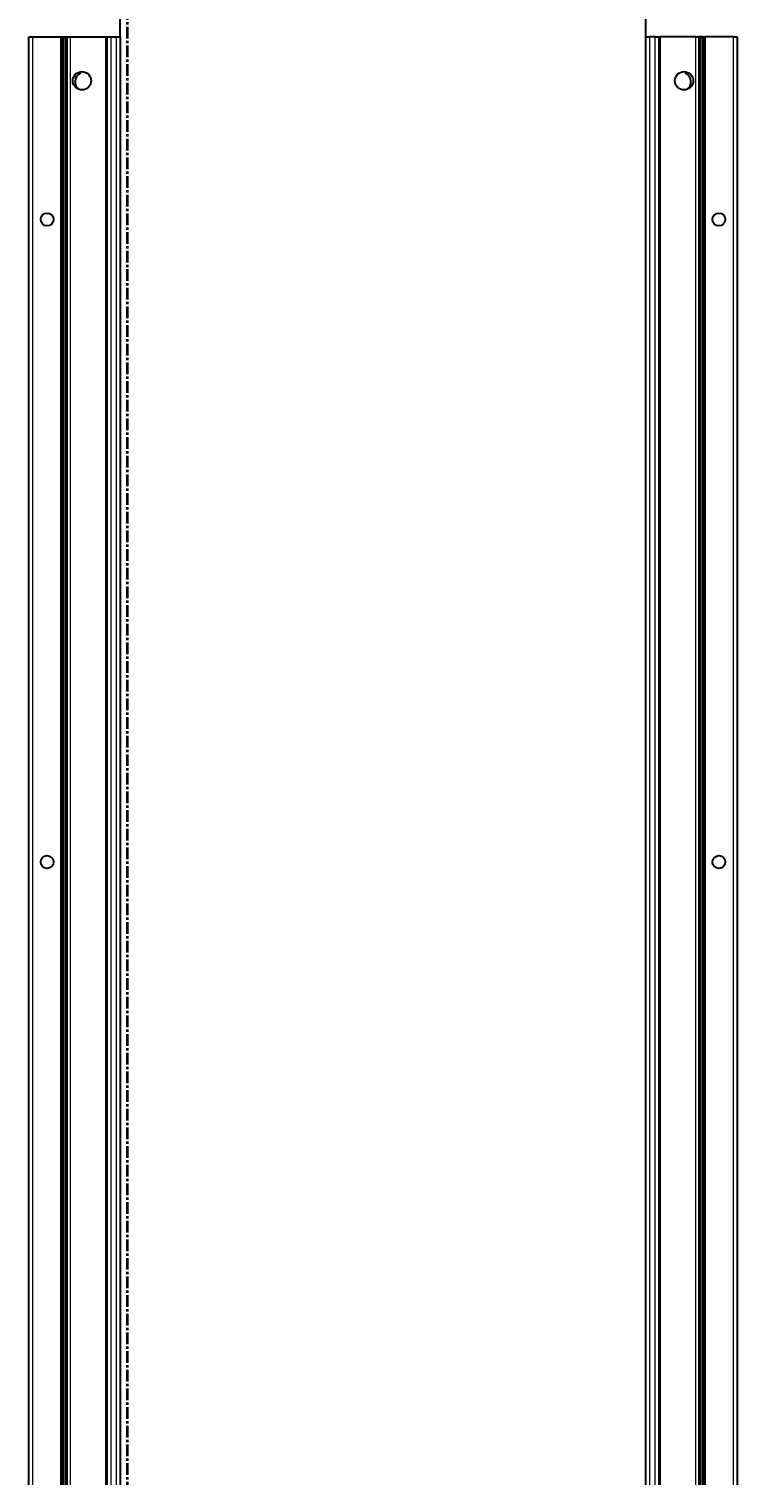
# Model space of a CAD drawing. Header units: millimetres. Extents: x -199 to 2453, y -1647 to 1507.
# Drawn here: x 986 to 1372, y -336 to 451 of the extents above; entities that cross this region are included whole.
import ezdxf

# ---------------------------------------------------------------- set-up
doc = ezdxf.new("R2010")
doc.units = ezdxf.units.MM
doc.linetypes.add('CENTER', pattern=[10.16, 6.35, -1.27, 1.27, -1.27])
doc.layers.add('FORMAT', color=7, linetype='Continuous')
doc.styles.add('SLDTEXTSTYLE0', font='TXT', dxfattribs={"width": 0.75})
doc.dimstyles.new('SLDDIMSTYLE0', dxfattribs={"dimtxt": 20, "dimasz": 10, "dimexe": 0, "dimexo": 0.0625, "dimgap": 5, "dimtad": 2, "dimdec": 1, "dimrnd": 1e-09, "dimzin": 12, "dimdsep": 46, "dimtxsty": 'SLDTEXTSTYLE0', "dimsah": 1, "dimcen": 0.09, "dimadec": 0, "dimazin": 3, "dimtfac": 1, "dimtofl": 0, "dimtmove": 0, "dimatfit": 3, "dimfxl": 0, "dimfrac": 2, "dimtolj": 1, "dimtzin": 12, "dimarcsym": 0})

# ---------------------------------------------------------------- blocks, each defined once
blk = doc.blocks.new('_D_4')
at = {"layer": 'FORMAT'}
for p, q in [((1036.02, 447.22), (1036.02, 646)), ((1322.02, 447.22), (1322.02, 646)), ((1036.02, 645), (1322.02, 645))]:
    blk.add_line(p, q, dxfattribs=at)
for points in [[(1036.02, 645), (1046.02, 643.46), (1046.02, 646.54)], [(1322.02, 645), (1312.02, 646.54), (1312.02, 643.46)]]:
    blk.add_solid(points, dxfattribs=at)
at = {"layer": 'FORMAT', "insert": (1156.85, 670.78), "char_height": 20, "attachment_point": 1, "style": 'SLDTEXTSTYLE0'}
blk.add_mtext('286', dxfattribs=at)

msp = doc.modelspace()

# ---------------------------------------------------------------- linework, layer by layer
at = {"color": 7, "linetype": 'CENTER', "lineweight": 35}
msp.add_line((1039.75, 1499.09), (1039.75, -1103.67), dxfattribs=at)
at = {"color": 7, "linetype": 'Continuous', "lineweight": 25}
for p, q in [((986.32, -851.79), (986.32, 447.21)), ((986.32, 447.21), (988.32, 447.21)), ((988.32, 447.21), (1003.67, 447.21)), ((1003.67, 447.21), (1004.32, 447.21)), ((1004.32, 423.46), (1004.32, 447.21)), ((1004.32, 447.21), (1004.9, 447.21)), ((1004.9, 447.21), (1006.11, 447.21)), ((1006.11, 447.21), (1006.11, -851.79)), ((1006.11, 447.21), (1006.14, 447.21)), ((1006.14, 447.21), (1006.14, -851.79)), ((1006.14, 447.21), (1007.35, 447.21)), ((1007.35, 447.21), (1008.76, 447.21)), ((1008.76, 447.21), (1028.17, 447.21)), ((1028.17, 447.21), (1028.82, 447.21)), ((1028.82, -851.79), (1028.82, 447.21)), ((1028.82, 447.21), (1030.82, 447.21)), ((1030.82, 447.21), (1034.02, 447.21)), ((1034.02, 447.21), (1036.02, 447.21)), ((1036.02, 447.21), (1036.02, -851.79)), ((1322.02, -851.79), (1322.02, 447.21)), ((1322.02, 447.21), (1324.02, 447.21)), ((1327.22, 447.21), (1324.02, 447.21)), ((1327.22, 447.21), (1329.22, 447.21)), ((1329.22, 447.21), (1329.22, -851.79)), ((1329.22, 447.21), (1329.87, 447.21)), ((1349.27, 447.21), (1329.87, 447.21)), ((1349.27, 447.21), (1350.68, 447.21)), ((1351.89, 447.21), (1350.68, 447.21)), ((1351.89, -851.79), (1351.89, 447.21)), ((1351.92, 447.21), (1351.89, 447.21)), ((1351.92, -851.79), (1351.92, 447.21)), ((1353.13, 447.21), (1351.92, 447.21)), ((1353.13, 447.21), (1353.72, 447.21)), ((1353.72, 447.21), (1353.72, 423.46)), ((1353.72, 447.21), (1354.37, 447.21)), ((1369.72, 447.21), (1354.37, 447.21)), ((1369.72, 447.21), (1371.72, 447.21)), ((1371.72, 447.21), (1371.72, -851.79)), ((1014.37, 427.73), (1014.37, 428.14)), ((1343.67, 428.14), (1343.67, 427.73)), ((1004.38, 423.35), (1004.32, 423.46)), ((1004.32, 423.46), (1004.32, 421.96)), ((1004.32, 421.96), (1004.38, 422.06)), ((1004.32, 373.46), (1004.32, 421.96)), ((1004.38, 422.06), (1004.38, 423.35)), ((1353.72, 423.46), (1353.66, 423.35)), ((1353.66, 423.35), (1353.66, 422.06)), ((1353.66, 422.06), (1353.72, 421.96)), ((1353.72, 421.96), (1353.72, 423.46)), ((1353.72, 421.96), (1353.72, 373.46)), ((1004.38, 373.35), (1004.32, 373.46)), ((1004.32, 373.46), (1004.32, 371.96)), ((1004.32, 371.96), (1004.38, 372.06)), ((1004.32, 323.46), (1004.32, 371.96)), ((1004.38, 372.06), (1004.38, 373.35)), ((1353.72, 373.46), (1353.66, 373.35)), ((1353.66, 373.35), (1353.66, 372.06)), ((1353.66, 372.06), (1353.72, 371.96)), ((1353.72, 371.96), (1353.72, 373.46)), ((1353.72, 371.96), (1353.72, 323.46)), ((1004.38, 323.35), (1004.32, 323.46)), ((1004.32, 323.46), (1004.32, 321.96)), ((1004.38, 322.06), (1004.38, 323.35)), ((1353.72, 323.46), (1353.66, 323.35)), ((1353.66, 323.35), (1353.66, 322.06)), ((1353.72, 321.96), (1353.72, 323.46)), ((1004.32, 321.96), (1004.38, 322.06)), ((1004.32, 273.46), (1004.32, 321.96)), ((1353.66, 322.06), (1353.72, 321.96)), ((1353.72, 321.96), (1353.72, 273.46)), ((1004.38, 273.35), (1004.32, 273.46)), ((1004.32, 273.46), (1004.32, 271.96)), ((1004.32, 271.96), (1004.38, 272.06)), ((1004.32, 223.46), (1004.32, 271.96)), ((1004.38, 272.06), (1004.38, 273.35)), ((1353.72, 273.46), (1353.66, 273.35)), ((1353.66, 273.35), (1353.66, 272.06)), ((1353.66, 272.06), (1353.72, 271.96)), ((1353.72, 271.96), (1353.72, 273.46)), ((1353.72, 271.96), (1353.72, 223.46)), ((1004.38, 223.35), (1004.32, 223.46)), ((1004.32, 223.46), (1004.32, 221.96)), ((1004.32, 221.96), (1004.38, 222.06)), ((1004.32, 173.46), (1004.32, 221.96)), ((1004.38, 222.06), (1004.38, 223.35)), ((1353.72, 223.46), (1353.66, 223.35)), ((1353.66, 223.35), (1353.66, 222.06)), ((1353.66, 222.06), (1353.72, 221.96)), ((1353.72, 221.96), (1353.72, 223.46)), ((1353.72, 221.96), (1353.72, 173.46)), ((1004.38, 173.35), (1004.32, 173.46)), ((1004.32, 173.46), (1004.32, 171.96)), ((1004.38, 172.06), (1004.38, 173.35)), ((1353.72, 173.46), (1353.66, 173.35)), ((1353.66, 173.35), (1353.66, 172.06)), ((1353.72, 171.96), (1353.72, 173.46)), ((1004.32, 171.96), (1004.38, 172.06)), ((1004.32, 123.46), (1004.32, 171.96)), ((1353.66, 172.06), (1353.72, 171.96)), ((1353.72, 171.96), (1353.72, 123.46)), ((1004.38, 123.35), (1004.32, 123.46)), ((1004.32, 123.46), (1004.32, 121.96)), ((1004.32, 121.96), (1004.38, 122.06)), ((1004.32, 73.46), (1004.32, 121.96)), ((1004.38, 122.06), (1004.38, 123.35)), ((1353.72, 123.46), (1353.66, 123.35)), ((1353.66, 123.35), (1353.66, 122.06)), ((1353.66, 122.06), (1353.72, 121.96)), ((1353.72, 121.96), (1353.72, 123.46)), ((1353.72, 121.96), (1353.72, 73.46)), ((1004.38, 73.35), (1004.32, 73.46)), ((1004.32, 73.46), (1004.32, 71.96)), ((1004.32, 71.96), (1004.38, 72.06)), ((1004.32, 23.46), (1004.32, 71.96)), ((1004.38, 72.06), (1004.38, 73.35)), ((1353.72, 73.46), (1353.66, 73.35)), ((1353.66, 73.35), (1353.66, 72.06)), ((1353.66, 72.06), (1353.72, 71.96)), ((1353.72, 71.96), (1353.72, 73.46)), ((1353.72, 71.96), (1353.72, 23.46)), ((1004.38, 23.35), (1004.32, 23.46)), ((1004.32, 23.46), (1004.32, 21.96)), ((1004.32, 21.96), (1004.38, 22.06)), ((1004.32, -26.54), (1004.32, 21.96)), ((1004.38, 22.06), (1004.38, 23.35)), ((1353.72, 23.46), (1353.66, 23.35)), ((1353.66, 23.35), (1353.66, 22.06)), ((1353.66, 22.06), (1353.72, 21.96)), ((1353.72, 21.96), (1353.72, 23.46)), ((1353.72, 21.96), (1353.72, -26.54)), ((1004.38, -26.65), (1004.32, -26.54)), ((1004.32, -26.54), (1004.32, -28.04)), ((1004.32, -28.04), (1004.38, -27.94)), ((1004.32, -76.54), (1004.32, -28.04)), ((1004.38, -27.94), (1004.38, -26.65)), ((1353.72, -26.54), (1353.66, -26.65)), ((1353.66, -26.65), (1353.66, -27.94)), ((1353.66, -27.94), (1353.72, -28.04)), ((1353.72, -28.04), (1353.72, -26.54)), ((1353.72, -28.04), (1353.72, -76.54)), ((1004.38, -76.65), (1004.32, -76.54)), ((1004.32, -76.54), (1004.32, -78.04)), ((1004.32, -78.04), (1004.38, -77.94)), ((1004.32, -126.54), (1004.32, -78.04)), ((1004.38, -77.94), (1004.38, -76.65)), ((1353.72, -76.54), (1353.66, -76.65)), ((1353.66, -76.65), (1353.66, -77.94)), ((1353.66, -77.94), (1353.72, -78.04)), ((1353.72, -78.04), (1353.72, -76.54)), ((1353.72, -78.04), (1353.72, -126.54)), ((1004.38, -126.65), (1004.32, -126.54)), ((1004.32, -126.54), (1004.32, -128.04)), ((1004.32, -128.04), (1004.38, -127.94)), ((1004.32, -176.54), (1004.32, -128.04)), ((1004.38, -127.94), (1004.38, -126.65)), ((1353.72, -126.54), (1353.66, -126.65)), ((1353.66, -126.65), (1353.66, -127.94)), ((1353.66, -127.94), (1353.72, -128.04)), ((1353.72, -128.04), (1353.72, -126.54)), ((1353.72, -128.04), (1353.72, -176.54)), ((1004.38, -176.65), (1004.32, -176.54)), ((1004.32, -176.54), (1004.32, -178.04)), ((1004.32, -178.04), (1004.38, -177.94)), ((1004.32, -226.54), (1004.32, -178.04)), ((1004.38, -177.94), (1004.38, -176.65)), ((1353.72, -176.54), (1353.66, -176.65)), ((1353.66, -176.65), (1353.66, -177.94)), ((1353.66, -177.94), (1353.72, -178.04)), ((1353.72, -178.04), (1353.72, -176.54)), ((1353.72, -178.04), (1353.72, -226.54)), ((1004.38, -226.65), (1004.32, -226.54)), ((1004.32, -226.54), (1004.32, -228.04)), ((1004.32, -228.04), (1004.38, -227.94)), ((1004.32, -276.54), (1004.32, -228.04)), ((1004.38, -227.94), (1004.38, -226.65)), ((1353.72, -226.54), (1353.66, -226.65)), ((1353.66, -226.65), (1353.66, -227.94)), ((1353.66, -227.94), (1353.72, -228.04)), ((1353.72, -228.04), (1353.72, -226.54)), ((1353.72, -228.04), (1353.72, -276.54)), ((1004.38, -276.65), (1004.32, -276.54)), ((1004.32, -276.54), (1004.32, -278.04)), ((1004.32, -278.04), (1004.38, -277.94)), ((1004.32, -326.54), (1004.32, -278.04)), ((1004.38, -277.94), (1004.38, -276.65)), ((1353.72, -276.54), (1353.66, -276.65)), ((1353.66, -276.65), (1353.66, -277.94)), ((1353.66, -277.94), (1353.72, -278.04)), ((1353.72, -278.04), (1353.72, -276.54)), ((1353.72, -278.04), (1353.72, -326.54)), ((1004.38, -326.65), (1004.32, -326.54)), ((1004.32, -326.54), (1004.32, -328.04)), ((1004.32, -328.04), (1004.38, -327.94)), ((1004.32, -376.54), (1004.32, -328.04)), ((1004.38, -327.94), (1004.38, -326.65)), ((1353.72, -326.54), (1353.66, -326.65)), ((1353.66, -326.65), (1353.66, -327.94)), ((1353.66, -327.94), (1353.72, -328.04)), ((1353.72, -328.04), (1353.72, -326.54)), ((1353.72, -328.04), (1353.72, -376.54))]:
    msp.add_line(p, q, dxfattribs=at)
at = {"color": 8, "linetype": 'Continuous', "lineweight": 18}
for p, q in [((988.32, 447.21), (988.32, -851.79)), ((1003.67, -851.79), (1003.67, 447.21)), ((1004.9, 447.21), (1004.9, -851.79)), ((1007.35, -851.79), (1007.35, 447.21)), ((1008.76, 447.21), (1008.76, -851.79)), ((1028.17, -851.79), (1028.17, 447.21)), ((1030.82, 447.21), (1030.82, -851.79)), ((1034.02, -851.79), (1034.02, 447.21)), ((1324.02, 447.21), (1324.02, -851.79)), ((1327.22, -851.79), (1327.22, 447.21)), ((1329.87, 447.21), (1329.87, -851.79)), ((1349.27, -851.79), (1349.27, 447.21)), ((1350.68, 447.21), (1350.68, -851.79)), ((1353.13, -851.79), (1353.13, 447.21)), ((1354.37, 447.21), (1354.37, -851.79)), ((1369.72, -851.79), (1369.72, 447.21))]:
    msp.add_line(p, q, dxfattribs=at)
at = {"color": 7, "linetype": 'Continuous', "lineweight": 25}
for centre, radius in [((1015.17, 423.21), 5), ((1342.87, 423.21), 5), ((996.22, 347.71), 3.5), ((1361.82, 347.71), 3.5), ((996.22, -2.29), 3.5), ((1361.82, -2.29), 3.5)]:
    msp.add_circle(centre, radius, dxfattribs=at)
for centre, radius, start, end in [((1016.67, 422.71), 5.25, 119.14074, 233.81086), ((1013.87, 427.73), 0.5, 299.14074, 0), ((1344.17, 427.73), 0.5, 180, 240.85926), ((1341.37, 422.71), 5.25, 306.18913, 60.85926)]:
    msp.add_arc(centre, radius, start, end, dxfattribs=at)

# ---------------------------------------------------------------- dimensions: what is measured, and where the dimension line sits
at = {"layer": 'FORMAT'}
dim = msp.add_linear_dim(base=(1322.02, 645), p1=(1036.02, 447.21), p2=(1322.02, 447.21), angle=0, dimstyle='SLDDIMSTYLE0', dxfattribs=at)
dim.commit()
dim.dimension.update_dxf_attribs({"geometry": '_D_4', "text_midpoint": (1179.02, 645), "dimtype": 160})

doc.saveas('drawing.dxf')
